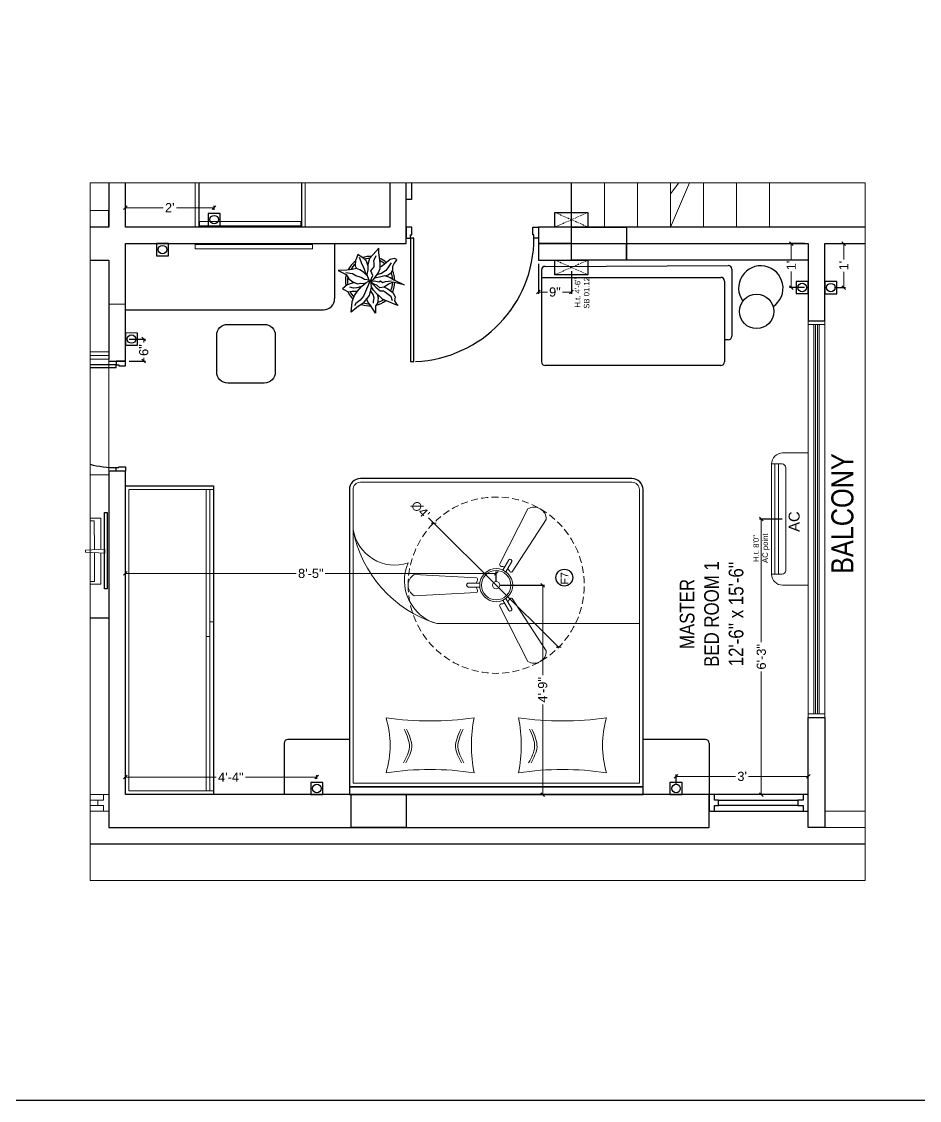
# Model space of a CAD drawing. Header units: millimetres. Extents: x 56222 to 3066687, y -650199 to -121287.
# Drawn here: x 133579.4 to 133824, y -183443.1 to -183149.4 of the extents above; entities that cross this region are included whole.
import ezdxf

# ---------------------------------------------------------------- set-up
doc = ezdxf.new("R2010")
doc.units = ezdxf.units.MM
doc.header["$MEASUREMENT"] = 0
doc.header["$PDMODE"] = 35
for name, pattern in [('ACAD_ISO02W100', [15, 12, -3]), ('DASHED', [0.75, 0.5, -0.25]), ('DASHED2', [0.375, 0.25, -0.125])]:
    doc.linetypes.add(name, pattern=pattern)
doc.layers.get('Defpoints').update_dxf_attribs({"color": 220})
doc.layers.add('AR DOOR', color=40, linetype='Continuous')
doc.layers.add('AR ELE-5', color=134, linetype='Continuous')
for name, color, linetype, lineweight in [('COLUMN', 1, 'Continuous', 30), ('dim05', 1, 'Continuous', 13), ('el', 7, 'Continuous', 20), ('ELEC-wires', 1, 'DASHED2', 13), ('Electrical', 84, 'Continuous', 30), ('ELEVATION', 250, 'Continuous', 9), ('ELEVATION ( SPIRAL STAIR )', 250, 'Continuous', 9), ('FIRST FLOOR', 7, 'Continuous', 9), ('FIRST FLOOR ( DW_RAIL )', 7, 'Continuous', 9), ('FIRST FLOOR ( TEXT )', 7, 'Continuous', 9), ('FIRST FLOOR_( PLine )_', 251, 'Continuous', 30), ('FIRST FLOOR_( STAIR )', 251, 'Continuous', 9), ('FURNITURE', 32, 'Continuous', 9), ('Text', 7, 'Continuous', 15), ('wall', 7, 'Continuous', 30), ('XX~SLAB ( BEAM )~ ( DIM )', 7, 'Continuous', 9)]:
    doc.layers.add(name, color=color, linetype=linetype, lineweight=lineweight)
doc.layers.add('XX~SLAB ( PLINE )', color=251, linetype='Continuous', plot=False)
doc.styles.add('Arial', font='arial.ttf')
doc.styles.add('KATHA', font='swissc.ttf')
doc.styles.get("Standard").update_dxf_attribs({"font": 'arial.ttf', "height": 6})
doc.styles.add('TEXT', font='eurr____.ttf')
doc.dimstyles.new('ISO-25', dxfattribs={"dimtxt": 2.5, "dimasz": 1, "dimexe": 0.5, "dimexo": 1, "dimtad": 0, "dimdec": 1, "dimlunit": 4, "dimtxsty": 'Standard', "dimblk": 'OBLIQUE', "dimcen": 2.5, "dimclrd": 1, "dimclre": 1, "dimclrt": 5, "dimadec": 0, "dimazin": 0, "dimtfac": 1, "dimtdec": 1, "dimtmove": 0, "dimatfit": 3, "dimfxl": 1, "dimlwd": -1, "dimarcsym": 0})

# ---------------------------------------------------------------- blocks, each defined once
blk = doc.blocks.new('*U18')
for points in [[(0, 0), (0, 1120), (-30, 1120), (-30, 0)], [(40, 0), (0, 0), (0, -30), (-10, -30), (-10, -100), (40, -100)], [(-1160, 0), (-1120, 0), (-1120, -30), (-1110, -30), (-1110, -100), (-1160, -100)]]:
    blk.add_lwpolyline(points, close=True)
at = {"layer": 'AR ELE-5', "linetype": 'ByBlock', "ltscale": 15}
blk.add_arc((1.6, -0.7), 1121.6, 92.37301, 179.96526, dxfattribs=at)
blk = doc.blocks.new('ARPLS010')
at = {"linetype": 'ByBlock'}
for p, q in [((0.179, 0.666), (0.121, 0.605)), ((0.174, 0.573), (0.179, 0.666)), ((-0.278, 0.467), (-0.295, 0.42)), ((-0.248, 0.54), (-0.278, 0.467)), ((-0.182, 0.493), (-0.248, 0.54)), ((-0.222, 0.484), (-0.164, 0.347)), ((-0.125, 0.459), (-0.182, 0.493)), ((-0.072, 0.404), (-0.125, 0.459)), ((-0.013, 0.459), (-0.044, 0.336)), ((0.121, 0.605), (-0.013, 0.459)), ((0.077, 0.412), (0.091, 0.447)), ((0.091, 0.447), (0.125, 0.522)), ((0.2, 0.432), (0.174, 0.573)), ((0.409, 0.44), (0.33, 0.38)), ((0.484, 0.459), (0.409, 0.44)), ((0.542, 0.434), (0.484, 0.459)), ((-0.469, 0.226), (-0.643, 0.216)), ((-0.362, 0.24), (-0.469, 0.226)), ((-0.278, 0.254), (-0.362, 0.24)), ((-0.295, 0.42), (-0.302, 0.309)), ((-0.302, 0.309), (-0.276, 0.258)), ((-0.21, 0.227), (-0.278, 0.254)), ((-0.132, 0.18), (-0.21, 0.227)), ((-0.164, 0.347), (-0.139, 0.295)), ((-0.139, 0.295), (-0.08, 0.131)), ((-0.038, 0.302), (-0.072, 0.404)), ((-0.049, 0.232), (-0.065, 0.135)), ((-0.044, 0.336), (-0.049, 0.232)), ((0.015, 0.209), (0.08, 0.288)), ((0.082, 0.358), (0.077, 0.412)), ((0.08, 0.288), (0.082, 0.358)), ((0.16, 0.165), (0.204, 0.254)), ((0.203, 0.352), (0.2, 0.432)), ((0.204, 0.254), (0.203, 0.352)), ((0.252, 0.313), (0.216, 0.287)), ((0.33, 0.38), (0.252, 0.313)), ((0.356, 0.269), (0.318, 0.213)), ((0.425, 0.373), (0.356, 0.269)), ((0.432, 0.176), (0.459, 0.236)), ((0.459, 0.303), (0.485, 0.354)), ((0.459, 0.236), (0.459, 0.303)), ((0.485, 0.354), (0.533, 0.42)), ((0.533, 0.42), (0.542, 0.434)), ((-0.643, 0.216), (-0.485, 0.134)), ((-0.359, 0.148), (-0.49, 0.172)), ((-0.485, 0.134), (-0.433, 0.051)), ((-0.433, 0.051), (-0.349, -0.011)), ((-0.287, 0.106), (-0.359, 0.148)), ((-0.18, 0.073), (-0.287, 0.106)), ((-0.111, 0.036), (-0.18, 0.073)), ((-0.063, 0.111), (-0.132, 0.18)), ((-0.013, 0.022), (-0.111, 0.036)), ((-0.084, -0.034), (0.007, 0.018)), ((0.003, 0.011), (-0.076, -0.16)), ((-0.065, 0.135), (-0.024, 0.018)), ((-0.024, 0.018), (0.009, 0.005)), ((0.006, -0.002), (0.068, 0.032)), ((0.007, 0.018), (0.02, -0.121)), ((0.009, 0.005), (0.056, 0.114)), ((0.056, 0.114), (0.015, 0.209)), ((0.017, -0.002), (0.091, 0.009)), ((0.068, 0.032), (0.16, 0.165)), ((0.088, 0.065), (0.187, 0.091)), ((0.091, 0.009), (0.173, -0.011)), ((0.227, 0.157), (0.132, 0.131)), ((0.173, -0.011), (0.212, 0.004)), ((0.187, 0.091), (0.297, 0.116)), ((0.212, 0.004), (0.252, -0.03)), ((0.318, 0.213), (0.227, 0.157)), ((0.297, 0.116), (0.408, 0.071)), ((0.309, 0.109), (0.368, 0.128)), ((0.309, -0.01), (0.43, 0.006)), ((0.368, 0.128), (0.432, 0.176)), ((0.408, 0.071), (0.482, 0.024)), ((0.482, 0.024), (0.689, -0.072)), ((-0.464, -0.073), (-0.558, -0.152)), ((-0.558, -0.152), (-0.517, -0.172)), ((-0.517, -0.172), (-0.447, -0.216)), ((-0.366, -0.036), (-0.464, -0.073)), ((-0.447, -0.216), (-0.363, -0.202)), ((-0.336, -0.142), (-0.413, -0.121)), ((-0.306, -0.033), (-0.366, -0.036)), ((-0.363, -0.202), (-0.263, -0.2)), ((-0.349, -0.011), (-0.256, -0.05)), ((-0.269, -0.135), (-0.336, -0.142)), ((-0.318, -0.29), (-0.259, -0.2)), ((-0.193, -0.113), (-0.269, -0.135)), ((-0.259, -0.2), (-0.168, -0.1)), ((-0.256, -0.05), (-0.185, -0.038)), ((-0.185, -0.038), (-0.114, -0.046)), ((-0.168, -0.1), (-0.084, -0.034)), ((-0.076, -0.16), (-0.138, -0.304)), ((-0.114, -0.046), (-0.093, -0.036)), ((0.02, -0.121), (-0.017, -0.291)), ((0.059, -0.27), (0.005, -0.185)), ((0.01, -0.014), (0.017, -0.002)), ((0.078, -0.064), (0.01, -0.014)), ((0.016, -0.023), (0.116, -0.122)), ((0.07, -0.179), (0.018, -0.1)), ((0.121, -0.239), (0.07, -0.179)), ((0.138, -0.083), (0.078, -0.064)), ((0.116, -0.122), (0.201, -0.195)), ((0.197, -0.135), (0.138, -0.083)), ((0.283, -0.123), (0.197, -0.135)), ((0.201, -0.195), (0.272, -0.198)), ((0.252, -0.03), (0.309, -0.01)), ((0.272, -0.198), (0.311, -0.225)), ((0.277, -0.114), (0.357, -0.156)), ((0.37, -0.064), (0.283, -0.123)), ((0.357, -0.156), (0.455, -0.226)), ((0.462, -0.021), (0.37, -0.064)), ((0.689, -0.072), (0.462, -0.021)), ((-0.368, -0.496), (-0.363, -0.408)), ((-0.363, -0.408), (-0.318, -0.29)), ((-0.199, -0.38), (-0.287, -0.45)), ((-0.138, -0.304), (-0.199, -0.38)), ((-0.017, -0.291), (-0.141, -0.446)), ((-0.042, -0.432), (-0.071, -0.352)), ((0.002, -0.48), (-0.042, -0.432)), ((0.08, -0.342), (0.059, -0.27)), ((0.064, -0.446), (0.066, -0.407)), ((0.066, -0.407), (0.08, -0.342)), ((0.184, -0.299), (0.121, -0.239)), ((0.141, -0.261), (0.16, -0.336)), ((0.16, -0.336), (0.15, -0.445)), ((0.252, -0.362), (0.184, -0.299)), ((0.376, -0.416), (0.252, -0.362)), ((0.311, -0.225), (0.415, -0.304)), ((0.502, -0.472), (0.376, -0.416)), ((0.415, -0.304), (0.447, -0.388)), ((0.455, -0.226), (0.503, -0.317)), ((0.503, -0.317), (0.494, -0.398)), ((0.494, -0.398), (0.528, -0.452)), ((-0.382, -0.625), (-0.368, -0.496)), ((-0.269, -0.533), (-0.382, -0.625)), ((-0.287, -0.45), (-0.314, -0.498)), ((-0.141, -0.446), (-0.269, -0.533)), ((0.104, -0.646), (0.002, -0.48)), ((0.106, -0.5), (0.104, -0.646)), ((0.15, -0.445), (0.106, -0.5)), ((0.567, -0.494), (0.502, -0.472)), ((0.528, -0.452), (0.567, -0.494))]:
    blk.add_line(p, q, dxfattribs=at)
for radius, start, end in [(0.5, 87.2367, 107.9154), (0.458, 91.6596, 104.0784), (0.5, 49.0791, 67.0324), (0.5, 126.2799, 152.7042), (0.458, 130.7647, 148.9789), (0.458, 49.8461, 63.9764), (0.5, 164.9216, 191.0302), (0.458, 169.9629, 188.6517), (0.458, 5.0517, 21.9108), (0.5, 1.3782, 25.7565), (0.5, 205.1623, 226.3204), (0.458, 207.232, 224.0819), (0.458, 334.5625, 357.1532), (0.5, 333.6991, 357.5577), (0.5, 283.5324, 308.8712), (0.458, 289.266, 306.1107), (0.5, 249.553, 272.4234), (0.458, 252.8522, 267.711)]:
    blk.add_arc((0, 0), radius, start, end, dxfattribs=at)
blk = doc.blocks.new('6616')
at = {"color": 242, "linetype": 'DASHED', "true_color": 0xcd2027}
for p, q in [((386784.79, -36915.77), (386775.78, -36911.78)), ((386784.79, -36911.78), (386775.78, -36915.77))]:
    blk.add_line(p, q, dxfattribs=at)
at = {"layer": 'ELEC-wires', "color": 5, "linetype": 'ByBlock', "lineweight": 30, "ltscale": 4}
blk.add_lwpolyline([(386775.78, -36911.78), (386784.79, -36911.78), (386784.79, -36915.77), (386775.78, -36915.77)], close=True, dxfattribs=at)
blk = doc.blocks.new('_Oblique')
at = {"layer": 'wall', "color": 0, "lineweight": -2}
blk.add_line((-0.5, -0.5), (0.5, 0.5), dxfattribs=at)
blk = doc.blocks.new('*D133')
at = {"layer": 'Defpoints', "color": 0, "lineweight": 30, "transparency": 16777216}
for p in [(133607.7, -183235.87), (133612.69, -183235.87), (133607.7, -183241.87)]:
    blk.add_point(p, dxfattribs=at)
at = {"layer": 'dim05', "color": 1, "linetype": 'Continuous', "lineweight": -2, "transparency": 16777216}
for p, q in [((133608.7, -183235.87), (133613.19, -183235.87)), ((133608.7, -183241.87), (133613.19, -183241.87))]:
    blk.add_line(p, q, dxfattribs=at)
at = {"layer": 'dim05', "color": 1, "linetype": 'Continuous', "transparency": 16777216}
for p, q in [((133612.69, -183235.87), (133612.69, -183236.8)), ((133612.69, -183241.87), (133612.69, -183240.94))]:
    blk.add_line(p, q, dxfattribs=at)
at = {"layer": 'dim05', "color": 1, "transparency": 16777216}
for p, rotation in [((133612.69, -183235.87), 90), ((133612.69, -183241.87), 270)]:
    blk.add_blockref('_Oblique', p, dxfattribs=dict(at, rotation=rotation))
at = {"layer": 'dim05', "color": 5, "lineweight": 25, "transparency": 16777216, "insert": (133612.69, -183238.87), "char_height": 2.5, "attachment_point": 5, "rotation": 90, "style": 'Arial'}
blk.add_mtext('6"', dxfattribs=at)
blk = doc.blocks.new('fan')
at = {"layer": 'Electrical', "lineweight": 15, "ltscale": 20}
for p, q in [((3300835.29, -509900.78), (3300836.47, -509923.43)), ((3300841.81, -509923.43), (3300842.99, -509900.78)), ((3300838.47, -509924.57), (3300838.47, -509920.25)), ((3300839.81, -509920.28), (3300839.81, -509924.57)), ((3300831.66, -509931.77), (3300811.45, -509942.07)), ((3300866.83, -509942.07), (3300846.62, -509931.77)), ((3300829.93, -509935.08), (3300833.64, -509932.93)), ((3300834.31, -509934.09), (3300830.57, -509936.25)), ((3300847.68, -509936.23), (3300843.97, -509934.09)), ((3300844.64, -509932.93), (3300848.38, -509935.09)), ((3300815.3, -509948.74), (3300834.33, -509936.39)), ((3300843.95, -509936.39), (3300862.98, -509948.74))]:
    blk.add_line(p, q, dxfattribs=at)
at = {"layer": 'Electrical', "linetype": 'DASHED', "lineweight": 15, "ltscale": 5}
blk.add_circle((3300839.14, -509930.53), 32, dxfattribs=at)
at = {"layer": 'Electrical', "lineweight": 15, "ltscale": 20}
for centre, major_axis, start_param, end_param in [((3300839.14, -509902.94), (3.12, 3.12), -0.272136, 1.842967), ((3300839.13, -509920.5), (0.501, 0.501), -0.465536, 1.983618), ((3300839.14, -509930.53), (4.24, -4.24), 3.14161, 9.424795), ((3300837.1, -509923.08), (0.51, 0.51), 2.863014, 4.257784), ((3300839.14, -509926.42), (2.27, -2.27), 2.565057, 2.951308), ((3300839.14, -509926.42), (2.27, 2.27), 0.19032, 0.57657), ((3300841.18, -509923.08), (0.51, -0.51), 5.167028, 6.561799), ((3300839.14, -509930.53), (3.77, -3.77), 1.749190548672175e-05, 6.283202799085073), ((3300831.67, -509932.49), (0.51, -0.51), 0.978238, 2.373008), ((3300839.14, -509930.53), (0.943, 0.943), 1.570814, 7.853999), ((3300846.61, -509932.49), (0.51, -0.51), 2.339416, 3.734186), ((3300830.46, -509935.55), (0.501, -0.501), 3.199655, 5.648809), ((3300835.59, -509932.58), (2.27, -2.27), 3.855511, 4.241762), ((3300835.59, -509932.58), (2.27, -2.27), 4.659452, 5.045703), ((3300833.71, -509936.02), (0.51, 0.51), -1.325776, 0.068994), ((3300844.57, -509936.02), (0.51, -0.51), 3.072633, 4.467404), ((3300842.69, -509932.58), (2.27, 2.27), 4.37911, 4.765361), ((3300842.69, -509932.58), (2.27, 2.27), 5.183051, 5.569301), ((3300847.83, -509935.54), (0.501, 0.501), 3.723254, 6.172408), ((3300815.25, -509944.32), (3.12, -3.12), 3.393055, 5.508159), ((3300863.03, -509944.32), (3.12, -3.12), 5.48745, 7.602554)]:
    blk.add_ellipse(centre, major_axis=major_axis, ratio=1, start_param=start_param, end_param=end_param, dxfattribs=at)
blk = doc.blocks.new('*D134')
at = {"layer": 'Defpoints', "color": 0, "lineweight": 30, "transparency": 16777216}
for p in [(133720.2, -183214.37), (133729.2, -183216.36), (133720.2, -183223.07)]:
    blk.add_point(p, dxfattribs=at)
at = {"layer": 'dim05', "color": 1, "linetype": 'Continuous', "lineweight": -2, "transparency": 16777216}
for p, q in [((133720.2, -183215.37), (133720.2, -183223.57)), ((133729.2, -183217.36), (133729.2, -183223.57))]:
    blk.add_line(p, q, dxfattribs=at)
at = {"layer": 'dim05', "color": 1, "linetype": 'Continuous', "transparency": 16777216}
for p, q in [((133720.2, -183223.07), (133722.64, -183223.07)), ((133729.2, -183223.07), (133726.76, -183223.07))]:
    blk.add_line(p, q, dxfattribs=at)
at = {"layer": 'dim05', "color": 1, "transparency": 16777216, "rotation": 180}
blk.add_blockref('_Oblique', (133720.2, -183223.07), dxfattribs=at)
at = {"layer": 'dim05', "color": 1, "transparency": 16777216}
blk.add_blockref('_Oblique', (133729.2, -183223.07), dxfattribs=at)
at = {"layer": 'dim05', "color": 5, "lineweight": 25, "transparency": 16777216, "insert": (133724.7, -183223.07), "char_height": 2.5, "attachment_point": 5, "style": 'Arial'}
blk.add_mtext('9"', dxfattribs=at)
blk = doc.blocks.new('*D135')
at = {"layer": 'Defpoints', "color": 0, "lineweight": 30, "transparency": 16777216}
for p in [(133793.7, -183209.87), (133789.08, -183221.85), (133793.7, -183221.85)]:
    blk.add_point(p, dxfattribs=at)
at = {"layer": 'dim05', "color": 1, "linetype": 'Continuous', "lineweight": -2, "transparency": 16777216}
for p, q in [((133792.7, -183209.87), (133788.58, -183209.87)), ((133792.7, -183221.85), (133788.58, -183221.85))]:
    blk.add_line(p, q, dxfattribs=at)
at = {"layer": 'dim05', "color": 1, "linetype": 'Continuous', "transparency": 16777216}
for p, q in [((133789.08, -183209.87), (133789.08, -183214.2)), ((133789.08, -183221.85), (133789.08, -183217.52))]:
    blk.add_line(p, q, dxfattribs=at)
at = {"layer": 'dim05', "color": 1, "transparency": 16777216}
for p, rotation in [((133789.08, -183209.87), 90), ((133789.08, -183221.85), 270)]:
    blk.add_blockref('_Oblique', p, dxfattribs=dict(at, rotation=rotation))
at = {"layer": 'dim05', "color": 5, "lineweight": 25, "transparency": 16777216, "insert": (133789.08, -183215.86), "char_height": 2.5, "attachment_point": 5, "rotation": 90, "style": 'Arial'}
blk.add_mtext("1'", dxfattribs=at)
blk = doc.blocks.new('*D136')
at = {"layer": 'Defpoints', "color": 0, "lineweight": 30, "transparency": 16777216}
for p in [(133800.32, -183209.87), (133803.4, -183209.87), (133799.85, -183221.88)]:
    blk.add_point(p, dxfattribs=at)
at = {"layer": 'dim05', "color": 1, "linetype": 'Continuous', "lineweight": -2, "transparency": 16777216}
for p, q in [((133801.32, -183209.87), (133803.9, -183209.87)), ((133800.85, -183221.88), (133803.9, -183221.88))]:
    blk.add_line(p, q, dxfattribs=at)
at = {"layer": 'dim05', "color": 1, "linetype": 'Continuous', "transparency": 16777216}
for p, q in [((133803.4, -183209.87), (133803.4, -183214.22)), ((133803.4, -183221.88), (133803.4, -183217.53))]:
    blk.add_line(p, q, dxfattribs=at)
at = {"layer": 'dim05', "color": 1, "transparency": 16777216}
for p, rotation in [((133803.4, -183209.87), 90), ((133803.4, -183221.88), 270)]:
    blk.add_blockref('_Oblique', p, dxfattribs=dict(at, rotation=rotation))
at = {"layer": 'dim05', "color": 5, "lineweight": 25, "transparency": 16777216, "insert": (133803.4, -183215.87), "char_height": 2.5, "attachment_point": 5, "rotation": 90, "style": 'Arial'}
blk.add_mtext("1'", dxfattribs=at)
blk = doc.blocks.new('*D137')
at = {"layer": 'Defpoints', "color": 0, "lineweight": 30, "transparency": 16777216}
for p in [(133793.7, -183354.93), (133757.7, -183358.21), (133793.7, -183358.21)]:
    blk.add_point(p, dxfattribs=at)
at = {"layer": 'dim05', "color": 1, "linetype": 'Continuous', "lineweight": -2, "transparency": 16777216}
for p, q in [((133757.7, -183357.21), (133757.7, -183354.43)), ((133793.7, -183357.21), (133793.7, -183354.43))]:
    blk.add_line(p, q, dxfattribs=at)
at = {"layer": 'dim05', "color": 1, "linetype": 'Continuous', "transparency": 16777216}
for p, q in [((133757.7, -183354.93), (133773.93, -183354.93)), ((133793.7, -183354.93), (133777.47, -183354.93))]:
    blk.add_line(p, q, dxfattribs=at)
at = {"layer": 'dim05', "color": 1, "transparency": 16777216, "rotation": 180}
blk.add_blockref('_Oblique', (133757.7, -183354.93), dxfattribs=at)
at = {"layer": 'dim05', "color": 1, "transparency": 16777216}
blk.add_blockref('_Oblique', (133793.7, -183354.93), dxfattribs=at)
at = {"layer": 'dim05', "color": 5, "lineweight": 25, "transparency": 16777216, "insert": (133775.7, -183354.93), "char_height": 2.5, "attachment_point": 5, "style": 'Arial'}
blk.add_mtext("3'", dxfattribs=at)
blk = doc.blocks.new('*D138')
at = {"layer": 'Defpoints', "color": 0, "lineweight": 30, "transparency": 16777216}
for p in [(133607.7, -183355.12), (133607.7, -183356.55), (133659.83, -183356.55)]:
    blk.add_point(p, dxfattribs=at)
at = {"layer": 'dim05', "color": 1, "linetype": 'Continuous', "lineweight": -2, "transparency": 16777216}
for p, q in [((133607.7, -183355.55), (133607.7, -183354.62)), ((133659.83, -183355.55), (133659.83, -183354.62))]:
    blk.add_line(p, q, dxfattribs=at)
at = {"layer": 'dim05', "color": 1, "linetype": 'Continuous', "transparency": 16777216}
for p, q in [((133607.7, -183355.12), (133632.41, -183355.12)), ((133659.83, -183355.12), (133640.41, -183355.12))]:
    blk.add_line(p, q, dxfattribs=at)
at = {"layer": 'dim05', "color": 1, "transparency": 16777216, "rotation": 180}
blk.add_blockref('_Oblique', (133607.7, -183355.12), dxfattribs=at)
at = {"layer": 'dim05', "color": 1, "transparency": 16777216}
blk.add_blockref('_Oblique', (133659.83, -183355.12), dxfattribs=at)
at = {"layer": 'dim05', "color": 5, "lineweight": 25, "transparency": 16777216, "insert": (133636.41, -183355.12), "char_height": 2.5, "attachment_point": 5, "style": 'Arial'}
blk.add_mtext('4\'-4"', dxfattribs=at)
blk = doc.blocks.new('*D139')
at = {"layer": 'Defpoints', "color": 0, "lineweight": 30, "transparency": 16777216}
for p in [(133607.7, -183200.12), (133607.7, -183201.7), (133631.87, -183201.7)]:
    blk.add_point(p, dxfattribs=at)
at = {"layer": 'dim05', "color": 1, "linetype": 'Continuous', "lineweight": -2, "transparency": 16777216}
for p, q in [((133607.7, -183200.7), (133607.7, -183199.62)), ((133631.87, -183200.7), (133631.87, -183199.62))]:
    blk.add_line(p, q, dxfattribs=at)
at = {"layer": 'dim05', "color": 1, "linetype": 'Continuous', "transparency": 16777216}
for p, q in [((133607.7, -183200.12), (133617.99, -183200.12)), ((133631.87, -183200.12), (133621.58, -183200.12))]:
    blk.add_line(p, q, dxfattribs=at)
at = {"layer": 'dim05', "color": 1, "transparency": 16777216, "rotation": 180}
blk.add_blockref('_Oblique', (133607.7, -183200.12), dxfattribs=at)
at = {"layer": 'dim05', "color": 1, "transparency": 16777216}
blk.add_blockref('_Oblique', (133631.87, -183200.12), dxfattribs=at)
at = {"layer": 'dim05', "color": 5, "lineweight": 25, "transparency": 16777216, "insert": (133619.78, -183200.12), "char_height": 2.5, "attachment_point": 5, "style": 'Arial'}
blk.add_mtext("2'", dxfattribs=at)
blk = doc.blocks.new('*D140')
at = {"layer": 'Defpoints', "color": 0, "lineweight": 30, "transparency": 16777216}
for p in [(133708.7, -183302.87), (133721.37, -183302.87), (133710.69, -183359.87)]:
    blk.add_point(p, dxfattribs=at)
at = {"layer": 'dim05', "color": 1, "linetype": 'Continuous', "lineweight": -2, "transparency": 16777216}
for p, q in [((133709.7, -183302.87), (133721.87, -183302.87)), ((133711.69, -183359.87), (133721.87, -183359.87))]:
    blk.add_line(p, q, dxfattribs=at)
at = {"layer": 'dim05', "color": 1, "linetype": 'Continuous', "transparency": 16777216}
for p, q in [((133721.37, -183302.87), (133721.37, -183327.37)), ((133721.37, -183359.87), (133721.37, -183335.37))]:
    blk.add_line(p, q, dxfattribs=at)
at = {"layer": 'dim05', "color": 1, "transparency": 16777216}
for p, rotation in [((133721.37, -183302.87), 90), ((133721.37, -183359.87), 270)]:
    blk.add_blockref('_Oblique', p, dxfattribs=dict(at, rotation=rotation))
at = {"layer": 'dim05', "color": 5, "lineweight": 25, "transparency": 16777216, "insert": (133721.37, -183331.37), "char_height": 2.5, "attachment_point": 5, "rotation": 90, "style": 'Arial'}
blk.add_mtext('4\'-9"', dxfattribs=at)
blk = doc.blocks.new('*D141')
at = {"layer": 'Defpoints', "color": 0, "lineweight": 30, "transparency": 16777216}
for p in [(133607.7, -183299.68), (133607.7, -183302.87), (133708.7, -183302.87)]:
    blk.add_point(p, dxfattribs=at)
at = {"layer": 'dim05', "color": 1, "linetype": 'Continuous', "lineweight": -2, "transparency": 16777216}
for p, q in [((133607.7, -183301.87), (133607.7, -183299.18)), ((133708.7, -183301.87), (133708.7, -183299.18))]:
    blk.add_line(p, q, dxfattribs=at)
at = {"layer": 'dim05', "color": 1, "linetype": 'Continuous', "transparency": 16777216}
for p, q in [((133607.7, -183299.68), (133654.25, -183299.68)), ((133708.7, -183299.68), (133662.15, -183299.68))]:
    blk.add_line(p, q, dxfattribs=at)
at = {"layer": 'dim05', "color": 1, "transparency": 16777216, "rotation": 180}
blk.add_blockref('_Oblique', (133607.7, -183299.68), dxfattribs=at)
at = {"layer": 'dim05', "color": 1, "transparency": 16777216}
blk.add_blockref('_Oblique', (133708.7, -183299.68), dxfattribs=at)
at = {"layer": 'dim05', "color": 5, "lineweight": 25, "transparency": 16777216, "insert": (133658.2, -183299.68), "char_height": 2.5, "attachment_point": 5, "style": 'Arial'}
blk.add_mtext('8\'-5"', dxfattribs=at)
blk = doc.blocks.new('*D142')
at = {"layer": 'Defpoints', "color": 0, "lineweight": 30, "transparency": 16777216}
for p in [(133691.68, -183285.95), (133725.72, -183319.79)]:
    blk.add_point(p, dxfattribs=at)
at = {"layer": 'dim05', "color": 1, "linetype": 'Continuous', "transparency": 16777216}
for p in [(133690.26, -183284.54), (133725.72, -183319.79)]:
    blk.add_line(p, (133691.68, -183285.95), dxfattribs=at)
at = {"layer": 'dim05', "color": 1, "transparency": 16777216}
for p, rotation in [((133691.68, -183285.95), 315.1572873097439), ((133725.72, -183319.79), 135.1572873097439)]:
    blk.add_blockref('_Oblique', p, dxfattribs=dict(at, rotation=rotation))
at = {"layer": 'dim05', "color": 5, "lineweight": 25, "transparency": 16777216, "insert": (133688.04, -183282.33), "char_height": 2.5, "attachment_point": 5, "rotation": 315.1573, "style": 'Arial'}
blk.add_mtext("∅4'", dxfattribs=at)
blk = doc.blocks.new('ac paln')
at = {"layer": 'Electrical', "lineweight": 15}
for p, q in [((389238.69, -37646.36), (389238.69, -37610.34)), ((389238.69, -37610.34), (389245.67, -37610.34)), ((389244.81, -37642.35), (389244.81, -37614.35)), ((389245.81, -37613.35), (389248.68, -37613.35)), ((389246.82, -37643.35), (389246.82, -37613.35)), ((389247.82, -37643.35), (389247.82, -37613.35)), ((389248.68, -37613.35), (389248.68, -37643.35)), ((389248.68, -37643.35), (389248.68, -37613.35)), ((389245.81, -37643.35), (389248.68, -37643.35)), ((389248.68, -37643.35), (389248.68, -37643.35)), ((389245.67, -37646.36), (389238.69, -37646.36))]:
    blk.add_line(p, q, dxfattribs=at)
for centre, start, end in [((389245.67, -37613.35), 0, 90), ((389245.67, -37643.35), 270, 0)]:
    blk.add_arc(centre, 3.01, start, end, dxfattribs=at)
at = {"layer": 'Electrical', "lineweight": 15, "extrusion": (0, 0, -1)}
for centre, start_param, end_param in [((389245.81, -37614.35), -0.785398, 0.785398), ((389245.81, -37642.35), 3.926991, 5.497787)]:
    blk.add_ellipse(centre, major_axis=(-0.71, 0.71), ratio=1, start_param=start_param, end_param=end_param, dxfattribs=at)
at = {"layer": 'Text', "style": 'TEXT'}
blk.add_text('AC', height=3, rotation=270, dxfattribs=at).set_placement((389241.02, -37624.87))
blk = doc.blocks.new('*D143')
at = {"layer": 'Defpoints', "color": 0, "lineweight": 30, "transparency": 16777216}
for p in [(133780.93, -183284.87), (133787.58, -183284.87), (133786.26, -183359.87)]:
    blk.add_point(p, dxfattribs=at)
at = {"layer": 'dim05', "color": 1, "linetype": 'Continuous', "lineweight": -2, "transparency": 16777216}
for p, q in [((133786.58, -183284.87), (133780.43, -183284.87)), ((133785.26, -183359.87), (133780.43, -183359.87))]:
    blk.add_line(p, q, dxfattribs=at)
at = {"layer": 'dim05', "color": 1, "linetype": 'Continuous', "transparency": 16777216}
for p, q in [((133780.93, -183284.87), (133780.93, -183318.42)), ((133780.93, -183359.87), (133780.93, -183326.33))]:
    blk.add_line(p, q, dxfattribs=at)
at = {"layer": 'dim05', "color": 1, "transparency": 16777216}
for p, rotation in [((133780.93, -183284.87), 90), ((133780.93, -183359.87), 270)]:
    blk.add_blockref('_Oblique', p, dxfattribs=dict(at, rotation=rotation))
at = {"layer": 'dim05', "color": 5, "lineweight": 25, "transparency": 16777216, "insert": (133780.93, -183322.37), "char_height": 2.5, "attachment_point": 5, "rotation": 90, "style": 'Arial'}
blk.add_mtext('6\'-3"', dxfattribs=at)

msp = doc.modelspace()

# ---------------------------------------------------------------- linework, layer by layer
msp.add_lwpolyline([(133598.079, -183243.621), (133605.2, -183243.621), (133605.2, -183242.871), (133598.079, -183242.871)])
for points in [[(133605.2, -183241.871), (133605.2, -183242.871), (133605.95, -183242.871), (133605.95, -183243.121), (133607.7, -183243.121), (133607.7, -183241.871)], [(133605.2, -183271.871), (133605.2, -183270.871), (133605.95, -183270.871), (133605.95, -183270.621), (133607.7, -183270.621), (133607.7, -183271.871)]]:
    msp.add_lwpolyline(points, close=True)
at = {"layer": 'AR ELE-5', "linetype": 'ByBlock', "ltscale": 15}
msp.add_arc((133605.217, -183242.83), 28.041, 255.25196, 269.96526, dxfattribs=at)
at = {"layer": 'COLUMN'}
for points in [[(133729.2, -183214.371), (133729.2, -183205.371), (133744.2, -183205.371), (133744.2, -183214.371)], [(133669.2, -183368.871), (133669.2, -183359.871), (133684.2, -183359.871), (133684.2, -183368.871)]]:
    msp.add_lwpolyline(points, close=True, dxfattribs=at)
at = {"layer": 'ELEVATION', "lineweight": 0}
msp.add_lwpolyline([(133598.079, -183383.268), (133598.079, -183193.381), (133809.177, -183193.381), (133809.177, -183383.268)], close=True, dxfattribs=at)
at = {"layer": 'ELEVATION ( SPIRAL STAIR )', "color": 5}
for points in [[(133627.891, -183205.02), (133627.891, -183203.87), (133655.51, -183203.87), (133655.51, -183205.02)], [(133626.741, -183211.272), (133626.741, -183210.121), (133658.7, -183210.121), (133658.7, -183211.272)]]:
    msp.add_lwpolyline(points, close=True, dxfattribs=at)
at = {"layer": 'FIRST FLOOR'}
for p, q in [((133603.2, -183205.371), (133603.2, -183193.381)), ((133607.7, -183205.371), (133607.7, -183193.381)), ((133679.7, -183205.371), (133679.7, -183193.381)), ((133684.2, -183209.871), (133684.2, -183193.381)), ((133603.2, -183205.371), (133598.079, -183205.371)), ((133607.7, -183205.371), (133679.7, -183205.371)), ((133809.177, -183205.371), (133720.2, -183205.371)), ((133744.2, -183205.371), (133744.2, -183209.871)), ((133607.7, -183241.871), (133607.7, -183209.871)), ((133607.7, -183209.871), (133684.2, -183209.871)), ((133793.7, -183209.871), (133744.2, -183209.871)), ((133793.7, -183209.871), (133793.7, -183230.871)), ((133809.177, -183209.871), (133798.2, -183209.871)), ((133798.2, -183209.871), (133798.2, -183368.871)), ((133603.2, -183214.371), (133598.079, -183214.371)), ((133603.2, -183368.871), (133603.2, -183214.371)), ((133607.7, -183226.371), (133603.2, -183226.371)), ((133793.7, -183230.871), (133798.2, -183230.871)), ((133607.7, -183271.871), (133603.2, -183271.871)), ((133607.7, -183359.871), (133607.7, -183271.871)), ((133793.7, -183338.871), (133793.7, -183359.871)), ((133793.7, -183338.871), (133798.2, -183338.871)), ((133603.2, -183359.871), (133598.079, -183359.871)), ((133793.7, -183359.871), (133607.7, -183359.871)), ((133766.7, -183368.871), (133766.7, -183359.871))]:
    msp.add_line(p, q, dxfattribs=at)
msp.add_lwpolyline([(133809.177, -183368.871), (133798.2, -183368.871), (133798.2, -183364.371), (133809.177, -183364.371)], dxfattribs=at)
at = {"layer": 'FIRST FLOOR', "color": 1, "linetype": 'ACAD_ISO02W100', "ltscale": 0.7}
msp.add_lwpolyline([(133809.177, -183368.871), (133798.2, -183368.871)], dxfattribs=at)
at = {"layer": 'FIRST FLOOR', "ltscale": 0.7}
msp.add_lwpolyline([(133809.177, -183373.371), (133598.079, -183373.371)], dxfattribs=at)
at = {"layer": 'FIRST FLOOR ( DW_RAIL )'}
for points in [[(133793.7, -183231.871), (133798.2, -183231.871)], [(133798.2, -183337.871), (133793.7, -183337.871)], [(133598.079, -183361.371), (133600.2, -183361.371), (133600.2, -183362.871), (133601.7, -183362.871), (133601.7, -183364.371), (133603.2, -183364.371), (133603.2, -183359.871), (133601.7, -183359.871), (133601.7, -183361.371), (133600.2, -183361.371), (133600.2, -183362.871), (133598.079, -183362.871)], [(133598.079, -183364.371), (133603.2, -183364.371), (133603.2, -183359.871), (133598.079, -183359.871)]]:
    msp.add_lwpolyline(points, dxfattribs=at)
for points in [[(133795.2, -183337.871), (133795.2, -183231.871), (133795.7, -183231.871), (133795.7, -183337.871)], [(133796.2, -183337.871), (133796.2, -183231.871), (133796.7, -183231.871), (133796.7, -183337.871)]]:
    msp.add_lwpolyline(points, close=True, dxfattribs=at)
at = {"layer": 'FIRST FLOOR_( PLine )_'}
for p, q in [((133603.2, -183193.381), (133603.2, -183205.371)), ((133607.7, -183205.371), (133607.7, -183193.381)), ((133679.7, -183193.381), (133679.7, -183205.371)), ((133684.2, -183209.871), (133684.2, -183193.381)), ((133603.2, -183205.371), (133598.079, -183205.371)), ((133679.7, -183205.371), (133607.7, -183205.371)), ((133607.7, -183241.871), (133607.7, -183209.871)), ((133607.7, -183209.871), (133684.2, -183209.871)), ((133598.079, -183214.371), (133603.2, -183214.371)), ((133603.2, -183214.371), (133603.2, -183241.371)), ((133603.2, -183241.871), (133607.7, -183241.871))]:
    msp.add_line(p, q, dxfattribs=at)
for points in [[(133809.177, -183205.371), (133720.2, -183205.371), (133720.2, -183209.871), (133793.7, -183209.871), (133793.7, -183230.871), (133798.2, -183230.871), (133798.2, -183209.871), (133809.177, -183209.871)], [(133607.7, -183359.871), (133607.7, -183271.871), (133603.2, -183271.871), (133603.2, -183368.871), (133607.7, -183368.871)], [(133607.7, -183368.871), (133766.7, -183368.871), (133766.7, -183359.871), (133607.7, -183359.871)]]:
    msp.add_lwpolyline(points, dxfattribs=at)
msp.add_lwpolyline([(133793.7, -183359.871), (133793.7, -183338.871), (133798.2, -183338.871), (133798.2, -183368.871), (133793.7, -183368.871), (133793.7, -183368.871), (133793.7, -183368.871), (133793.7, -183359.871)], close=True, dxfattribs=at)
at = {"layer": 'FIRST FLOOR_( STAIR )'}
for p, q in [((133729.2, -183193.381), (133729.2, -183205.371)), ((133738.2, -183193.381), (133738.2, -183205.371)), ((133747.2, -183193.381), (133747.2, -183205.371)), ((133756.2, -183193.381), (133756.2, -183205.371)), ((133765.2, -183193.381), (133765.2, -183205.371)), ((133774.2, -183193.381), (133774.2, -183205.371)), ((133783.2, -183193.381), (133783.2, -183205.371))]:
    msp.add_line(p, q, dxfattribs=at)
msp.add_lwpolyline([(133761.339, -183193.381), (133756.2, -183205.371), (133756.2, -183196.371), (133758.443, -183193.381)], dxfattribs=at)
at = {"layer": 'FURNITURE'}
for p, q in [((133626.7, -183193.381), (133626.7, -183205.371)), ((133656.7, -183193.381), (133656.7, -183205.371)), ((133603.2, -183239.371), (133598.079, -183239.371)), ((133603.2, -183240.371), (133598.079, -183240.371)), ((133603.2, -183241.371), (133598.079, -183241.371)), ((133608.604, -183358.871), (133608.604, -183276.871)), ((133608.7, -183276.871), (133631.7, -183276.871)), ((133629.7, -183276.871), (133629.7, -183358.871)), ((133630.7, -183276.871), (133630.7, -183358.871)), ((133630.7, -183312.871), (133631.7, -183312.871)), ((133747.7, -183313.345), (133692.507, -183313.345)), ((133629.7, -183316.871), (133630.7, -183316.871)), ((133631.604, -183358.871), (133608.604, -183358.871))]:
    msp.add_line(p, q, dxfattribs=at)
at = {"layer": 'FURNITURE', "lineweight": 30}
for p, q in [((133627.7, -183193.381), (133627.7, -183205.371)), ((133655.7, -183193.381), (133655.7, -183205.371)), ((133664.7, -183209.871), (133664.7, -183224.871)), ((133721.051, -183217.084), (133721.051, -183240.207)), ((133722.051, -183216.084), (133771.876, -183215.819)), ((133772.876, -183216.819), (133772.876, -183235.069)), ((133721.051, -183219.069), (133769.876, -183219.069)), ((133770.876, -183220.069), (133770.876, -183242.069)), ((133721.051, -183223.069), (133721.051, -183242.069)), ((133607.7, -183227.871), (133661.7, -183227.871)), ((133771.876, -183236.069), (133770.876, -183236.069)), ((133769.876, -183243.069), (133722.051, -183243.069)), ((133650.951, -183345.871), (133650.951, -183359.871)), ((133668.7, -183344.871), (133651.951, -183344.871)), ((133765.7, -183344.871), (133748.7, -183344.871)), ((133766.7, -183345.871), (133766.7, -183359.871))]:
    msp.add_line(p, q, dxfattribs=at)
at = {"layer": 'FURNITURE', "color": 5, "lineweight": 30, "ltscale": 10000}
msp.add_line((133603.2, -183311.871), (133598.079, -183311.871), dxfattribs=at)
at = {"layer": 'FURNITURE', "color": 242, "lineweight": 30, "true_color": 0xcd2027}
msp.add_lwpolyline([(133334.812, -182916.108), (134324.613, -182916.108), (134324.613, -183443.137), (133334.812, -183443.137)], close=True, dxfattribs=at)
at = {"layer": 'FURNITURE', "lineweight": 30}
msp.add_lwpolyline([(133685.666, -183193.381), (133685.667, -183197.922), (133684.223, -183197.922), (133684.222, -183193.381)], dxfattribs=at)
at = {"layer": 'FURNITURE'}
for points in [[(133598.079, -183200.871), (133603.106, -183200.871), (133603.106, -183205.371), (133598.079, -183205.371)], [(133598.079, -183272.871), (133603.2, -183272.871), (133603.2, -183311.871), (133598.079, -183311.871)], [(133601.033, -183293.13), (133601.019, -183284.619), (133598.079, -183284.62)], [(133599.233, -183293.217), (133599.219, -183285.34), (133598.079, -183285.341)], [(133598.079, -183301.9), (133599.238, -183301.9), (133599.233, -183294.021)], [(133598.079, -183302.62), (133601.039, -183302.619), (133601.034, -183294.106)], [(133598.079, -183311.871), (133603.2, -183311.871), (133603.2, -183359.871), (133598.079, -183359.871)]]:
    msp.add_lwpolyline(points, dxfattribs=at)
at = {"layer": 'FURNITURE', "lineweight": 30}
for points in [[(133720.2, -183209.871), (133720.2, -183214.371), (133729.2, -183214.371), (133729.2, -183209.871)], [(133744.2, -183214.371), (133744.2, -183209.871), (133793.7, -183209.871), (133793.7, -183214.371)], [(133607.7, -183359.871), (133607.7, -183275.871), (133631.7, -183275.871), (133631.7, -183359.871)], [(133748.7, -183357.772), (133668.7, -183357.772), (133668.7, -183359.871), (133748.7, -183359.871)]]:
    msp.add_lwpolyline(points, close=True, dxfattribs=at)
for points in [[(133632.571, -183244.847), (133632.571, -183234.878, -0.4142136), (133635.571, -183231.878), (133645.527, -183231.878, -0.4142136), (133648.527, -183234.878), (133648.527, -183244.847, -0.4142136), (133645.527, -183247.847), (133635.571, -183247.847, -0.4142136)], [(133745.7, -183273.841), (133671.7, -183273.841, 0.4142136), (133668.7, -183276.841), (133668.7, -183357.772), (133748.7, -183357.772), (133748.7, -183276.841, 0.4142136)]]:
    msp.add_lwpolyline(points, format="xyb", close=True, dxfattribs=at)
at = {"layer": 'FURNITURE'}
for points in [[(133745.7, -183274.841), (133671.7, -183274.841, 0.4142136), (133669.7, -183276.841), (133669.7, -183356.772), (133747.7, -183356.772), (133747.7, -183276.841, 0.4142136)], [(133684.711, -183296.824, 0.4510747), (133692.507, -183313.345, -0.2776575), (133669.7, -183287.703, 0.4593765), (133684.711, -183296.824)]]:
    msp.add_lwpolyline(points, format="xyb", close=True, dxfattribs=at)
at = {"layer": 'FURNITURE', "color": 5, "lineweight": 30, "ltscale": 10000}
msp.add_lwpolyline([(133601.994, -183303.911), (133601.994, -183283.044), (133602.732, -183283.044), (133602.732, -183303.911)], close=True, dxfattribs=at)
at = {"layer": 'FURNITURE'}
msp.add_lwpolyline([(133596.817, -183293.907), (133596.817, -183293.335), (133602.113, -183293.077), (133602.114, -183294.157)], close=True, dxfattribs=at)
at = {"layer": 'FURNITURE', "elevation": -0.005}
for points in [[(133702.691, -183338.951, 0.1005861), (133702.691, -183353.951, 0.0757258), (133678.691, -183353.951, 0.1489672), (133678.691, -183338.951, 0.0741156)], [(133714.772, -183338.951, -0.1005861), (133714.772, -183353.951, -0.0757258), (133738.772, -183353.951, -0.1489672), (133738.772, -183338.951, -0.0741156)]]:
    msp.add_lwpolyline(points, format="xyb", close=True, dxfattribs=at)
at = {"layer": 'FURNITURE', "lineweight": 30}
msp.add_circle((133779.638, -183228.356), 4.675, dxfattribs=at)
at = {"layer": 'FURNITURE', "color": 1, "lineweight": 30, "ltscale": 4}
msp.add_circle((133727.262, -183300.812), 2.291, dxfattribs=at)
at = {"layer": 'FURNITURE', "lineweight": 30}
for centre, radius, start, end in [((133722.051, -183217.084), 1, 90, 180), ((133771.876, -183216.819), 1, 0, 90), ((133780.796, -183221.985), 6.047, 303.37399, 216.01662), ((133769.876, -183220.069), 1, 0, 90), ((133661.7, -183224.871), 3, 270, 0), ((133771.876, -183235.069), 1, 270, 0), ((133722.051, -183242.069), 1, 180, 270), ((133769.876, -183242.069), 1, 270, 0), ((133651.951, -183345.871), 1, 90, 180), ((133765.7, -183345.871), 1, 0, 90)]:
    msp.add_arc(centre, radius, start, end, dxfattribs=at)
at = {"layer": 'FURNITURE'}
for points in [[(133683.433, -183351.213, -0.005), (133684.205, -183349.796, -0.005), (133685.836, -183346.802, -0.005), (133684.395, -183343.685, -0.005), (133683.636, -183342.044, -0.005)], [(133684.077, -183351.213, -0.005), (133684.849, -183349.796, -0.005), (133686.48, -183346.802, -0.005), (133685.04, -183343.685, -0.005), (133684.281, -183342.044, -0.005)], [(133699.268, -183351.213, -0.005), (133698.497, -183349.796, -0.005), (133696.866, -183346.802, -0.005), (133698.306, -183343.685, -0.005), (133699.065, -183342.044, -0.005)], [(133699.913, -183351.213, -0.005), (133699.141, -183349.796, -0.005), (133697.51, -183346.802, -0.005), (133698.951, -183343.685, -0.005), (133699.71, -183342.044, -0.005)], [(133717.55, -183351.213, -0.005), (133718.322, -183349.796, -0.005), (133719.952, -183346.802, -0.005), (133718.512, -183343.685, -0.005), (133717.753, -183342.044, -0.005)], [(133718.194, -183351.213, -0.005), (133718.966, -183349.796, -0.005), (133720.597, -183346.802, -0.005), (133719.157, -183343.685, -0.005), (133718.398, -183342.044, -0.005)]]:
    msp.add_open_spline(points, degree=3, knots=[0, 0, 0, 0, 4.5779171, 9.671137, 9.671137, 9.671137, 9.671137], dxfattribs=at)
at = {"layer": 'XX~SLAB ( BEAM )~ ( DIM )', "color": 6, "lineweight": 30}
for points in [[(133633.523, -183205.029), (133633.523, -183201.711), (133630.213, -183201.694), (133630.213, -183205.012)], [(133619.466, -183213.198), (133619.466, -183209.88), (133616.155, -183209.862), (133616.155, -183213.181)], [(133793.7, -183223.506), (133793.7, -183220.187), (133790.39, -183220.17), (133790.39, -183223.489)], [(133801.51, -183223.548), (133801.51, -183220.229), (133798.2, -183220.212), (133798.2, -183223.53)], [(133611.01, -183237.548), (133611.01, -183234.229), (133607.7, -183234.212), (133607.7, -183237.53)], [(133661.48, -183359.88), (133661.48, -183356.561), (133658.17, -183356.544), (133658.17, -183359.862)], [(133759.355, -183359.88), (133759.355, -183356.561), (133756.045, -183356.544), (133756.045, -183359.862)]]:
    msp.add_lwpolyline(points, close=True, dxfattribs=at)
at = {"layer": 'XX~SLAB ( BEAM )~ ( DIM )'}
msp.add_lwpolyline([(133793.7, -183338.871), (133793.7, -183230.871), (133798.2, -183230.871), (133798.2, -183338.871)], close=True, dxfattribs=at)
at = {"layer": 'XX~SLAB ( BEAM )~ ( DIM )', "color": 6, "lineweight": 30}
for centre in [(133631.868, -183203.357), (133617.81, -183211.526), (133792.045, -183221.834), (133799.855, -183221.875), (133609.355, -183235.875), (133659.825, -183358.207), (133757.7, -183358.207)]:
    msp.add_circle(centre, 1.155, dxfattribs=at)
at = {"layer": 'XX~SLAB ( PLINE )'}
for points in [[(133809.177, -183205.371), (133729.2, -183205.371), (133729.2, -183193.381)], [(133809.177, -183373.371), (133598.079, -183373.371)]]:
    msp.add_lwpolyline(points, dxfattribs=at)
msp.add_lwpolyline([(133766.7, -183364.371), (133768.2, -183364.371), (133768.2, -183362.871), (133769.231, -183362.871), (133769.231, -183361.371), (133790.853, -183361.371), (133790.853, -183362.871), (133792.353, -183362.871), (133792.353, -183364.371), (133793.7, -183364.371), (133793.7, -183359.871), (133792.353, -183359.871), (133792.353, -183361.371), (133790.853, -183361.371), (133790.853, -183362.871), (133769.231, -183362.871), (133769.231, -183361.371), (133768.2, -183361.371), (133768.2, -183359.871), (133766.7, -183359.871), (133766.7, -183364.371), (133793.7, -183364.371), (133793.7, -183359.871), (133766.7, -183359.871)], close=True, dxfattribs=at)

# ---------------------------------------------------------------- block references
at = {"xscale": 13.47973786482115, "yscale": 13.47973786482115, "zscale": 13.47973786482115, "rotation": 0.1064490459870132}
msp.add_blockref('ARPLS010', (133674.364, -183220.119), dxfattribs=at)
at = {"layer": 'AR DOOR', "linetype": 'ByBlock', "lineweight": -2, "extrusion": (0, 0, -1), "xscale": -0.02999999999996949, "yscale": 0.02999999999996949, "zscale": -0.02999999999996949, "rotation": 180}
msp.add_blockref('*U18', (-133685.4, -183208.371), dxfattribs=at)
at = {"layer": 'dim05', "color": 27, "lineweight": 25, "true_color": 0x7d5120, "rotation": 180}
msp.add_blockref('ac paln', (523032.388, -220913.221), dxfattribs=at)
at = {"layer": 'dim05', "color": 1, "lineweight": 35, "xscale": -0.7500069902881101, "yscale": 0.7500069902881101, "zscale": 0.7500069902881101, "rotation": 90}
msp.add_blockref('fan', (-248742.761, 2292349.558), dxfattribs=at)
at = {"layer": 'el', "color": 1, "rotation": 180}
for p in [(520509.487, -220117.155), (520509.487, -220130.142)]:
    msp.add_blockref('6616', p, dxfattribs=at)

# ---------------------------------------------------------------- texts
at = {"layer": 'Electrical', "color": 240, "true_color": 0xed1f24, "transparency": 33554687}
for s, p in [('H.t. 4\'-6"', (133731.626, -183227.305)), ('H.t. 8\'0"', (133780.243, -183296.548))]:
    msp.add_text(s, height=1.5, rotation=90, dxfattribs=at).set_placement(p)
at = {"layer": 'Electrical', "color": 5, "transparency": 33554687}
for s, p in [('SB 01.12', (133734.088, -183227.617)), ('AC point', (133782.714, -183296.83))]:
    msp.add_text(s, height=1.5, rotation=90, dxfattribs=at).set_placement(p)
at = {"layer": 'Electrical', "color": 1, "insert": (133726.286, -183299.351), "char_height": 2.0357, "attachment_point": 3, "rotation": 90}
msp.add_mtext_dynamic_manual_height_columns('F7', width=2.03575, gutter_width=0.679, heights=[2.601], dxfattribs=at)
at = {"layer": 'FIRST FLOOR ( TEXT )', "attachment_point": 5, "rotation": 90, "style": 'KATHA'}
for s, insert, char_height in [('BALCONY', (133803.05, -183283.383), 6), ("MASTER \\PBED ROOM 1\\P12'-6'' x 15'-6''", (133767.402, -183310.725), 4)]:
    msp.add_mtext(s, dxfattribs=dict(at, insert=insert, char_height=char_height))

# ---------------------------------------------------------------- dimensions: what is measured, and where the dimension line sits
at = {"layer": 'dim05', "color": 27, "lineweight": 25, "true_color": 0x7d5120}
for base, p1, p2, angle, picture, middle in [((133607.7, -183200.116), (133631.868, -183201.702), (133607.7, -183201.702), 180, '*D139', (133619.784, -183200.116)), ((133789.081, -183221.847), (133793.7, -183209.871), (133793.7, -183221.847), 90, '*D135', (133789.081, -183215.859)), ((133803.398, -183209.871), (133799.855, -183221.875), (133800.323, -183209.871), 90, '*D136', (133803.398, -183215.873)), ((133720.196, -183223.069), (133729.2, -183216.364), (133720.196, -183214.371), 180, '*D134', (133724.698, -183223.069)), ((133612.691, -183235.871), (133607.7, -183241.871), (133607.7, -183235.871), 90, '*D133', (133612.691, -183238.871)), ((133780.933, -183284.871), (133786.262, -183359.871), (133787.578, -183284.871), 90, '*D143', (133780.933, -183322.371)), ((133607.7, -183299.682), (133708.7, -183302.871), (133607.7, -183302.871), 180, '*D141', (133658.2, -183299.682)), ((133721.367, -183302.871), (133710.689, -183359.871), (133708.7, -183302.871), 90, '*D140', (133721.367, -183331.371)), ((133793.7, -183354.925), (133757.7, -183358.207), (133793.7, -183358.207), 180, '*D137', (133775.7, -183354.925))]:
    dim = msp.add_linear_dim(base=base, p1=p1, p2=p2, angle=angle, dimstyle='ISO-25', override={"dimtxsty": 'Arial'}, dxfattribs=at)
    dim.commit()
    dim.dimension.update_dxf_attribs({"geometry": picture, "text_midpoint": middle})
dim = msp.add_diameter_dim_2p(p1=(133725.717, -183319.795), p2=(133691.683, -183285.947), dimstyle='ISO-25', override={"dimtxsty": 'Arial'}, dxfattribs=at)
dim.commit()
dim.dimension.update_dxf_attribs({"geometry": '*D142', "text_midpoint": (133688.042, -183282.326)})
dim = msp.add_linear_dim(base=(133607.7, -183355.122), p1=(133659.825, -183356.552), p2=(133607.7, -183356.552), angle=180, dimstyle='ISO-25', override={"dimtxsty": 'Arial'}, dxfattribs=at)
dim.commit()
dim.dimension.update_dxf_attribs({"geometry": '*D138', "text_midpoint": (133636.407, -183355.122), "dimtype": 160})

doc.saveas('drawing.dxf')
